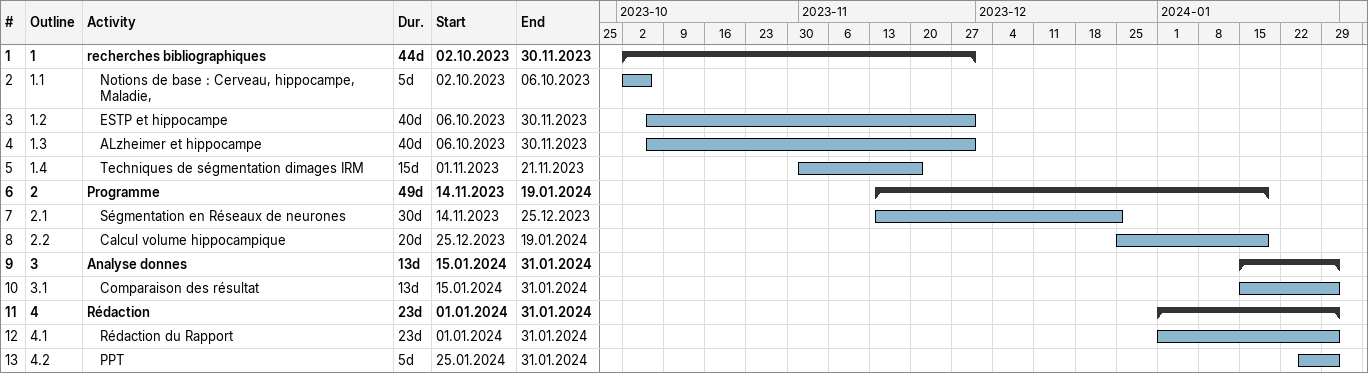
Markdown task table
| ID | WBS | Task | Duration | Start | Finish |
|---|---|---|---|---|---|
| 1 | 1 | **recherches bibliographiques** | 44d | 2023-10-02 | 2023-11-30 |
| 2 | 1.1 | Notions de base : Cerveau, hippocampe, Maladie, | 5d | 2023-10-02 | 2023-10-06 |
| 3 | 1.2 | ESTP et hippocampe | 40d | 2023-10-06 | 2023-11-30 |
| 4 | 1.3 | ALzheimer et hippocampe | 40d | 2023-10-06 | 2023-11-30 |
| 5 | 1.4 | Techniques de ségmentation dimages IRM | 15d | 2023-11-01 | 2023-11-21 |
| 6 | 2 | **Programme** | 49d | 2023-11-14 | 2024-01-19 |
| 7 | 2.1 | Ségmentation en Réseaux de neurones | 30d | 2023-11-14 | 2023-12-25 |
| 8 | 2.2 | Calcul volume hippocampique | 20d | 2023-12-25 | 2024-01-19 |
| 9 | 3 | **Analyse donnes** | 13d | 2024-01-15 | 2024-01-31 |
| 10 | 3.1 | Comparaison des résultat | 13d | 2024-01-15 | 2024-01-31 |
| 11 | 4 | **Rédaction** | 23d | 2024-01-01 | 2024-01-31 |
| 12 | 4.1 | Rédaction du Rapport | 23d | 2024-01-01 | 2024-01-31 |
| 13 | 4.2 | PPT | 5d | 2024-01-25 | 2024-01-31 |
